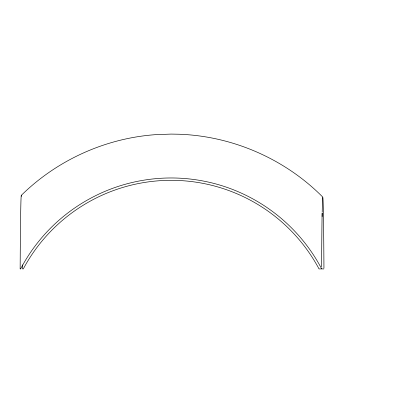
<?xml version="1.0" encoding="UTF-8"?>
<svg xmlns="http://www.w3.org/2000/svg" width="403" height="403" viewBox="0 0 403 403"><rect width="100%" height="100%" fill="white"/><g stroke="black" fill="none" stroke-linecap="round" stroke-linejoin="round"><path stroke-width="0.6" d="M21.309 195.339C56.969 160.182 105.289 138.3 155.231 134.683L171.154 134.088L179.113 134.239C232.672 136.078 285.097 159.019 322.788 197.112M20.634 268.912L20.15 268.912A152.682 1.37 -90 0 1 21.48 196.347M323.931 268.912L319.02 268.912A167.693 167.693 0 0 0 23.293 268.912L22.497 268.912A152.682 1.37 -90 0 0 22.472 264.872M322.209 212.049A150.873 1.355 -90 0 1 323.941 268.146M321.594 266.877A151.08 1.375 90 0 1 322.138 212.86M321.639 268.796A170.202 170.202 0 0 0 246.243 195.45A173.446 173.446 0 0 0 241.155 193.042A168.177 168.172 0 0 0 211.832 182.897A176.721 176.716 13.6 0 0 204.805 181.335A169.875 169.87 0 0 0 135.121 181.834A176.721 176.721 0 0 0 130.411 182.922A168.172 168.172 0 0 0 98.534 194.251L95.985 195.49A170.202 170.202 0 0 0 20.618 268.902M322.153 216.618A150.067 1.305 -90 0 1 322.214 213.227"/></g></svg>
